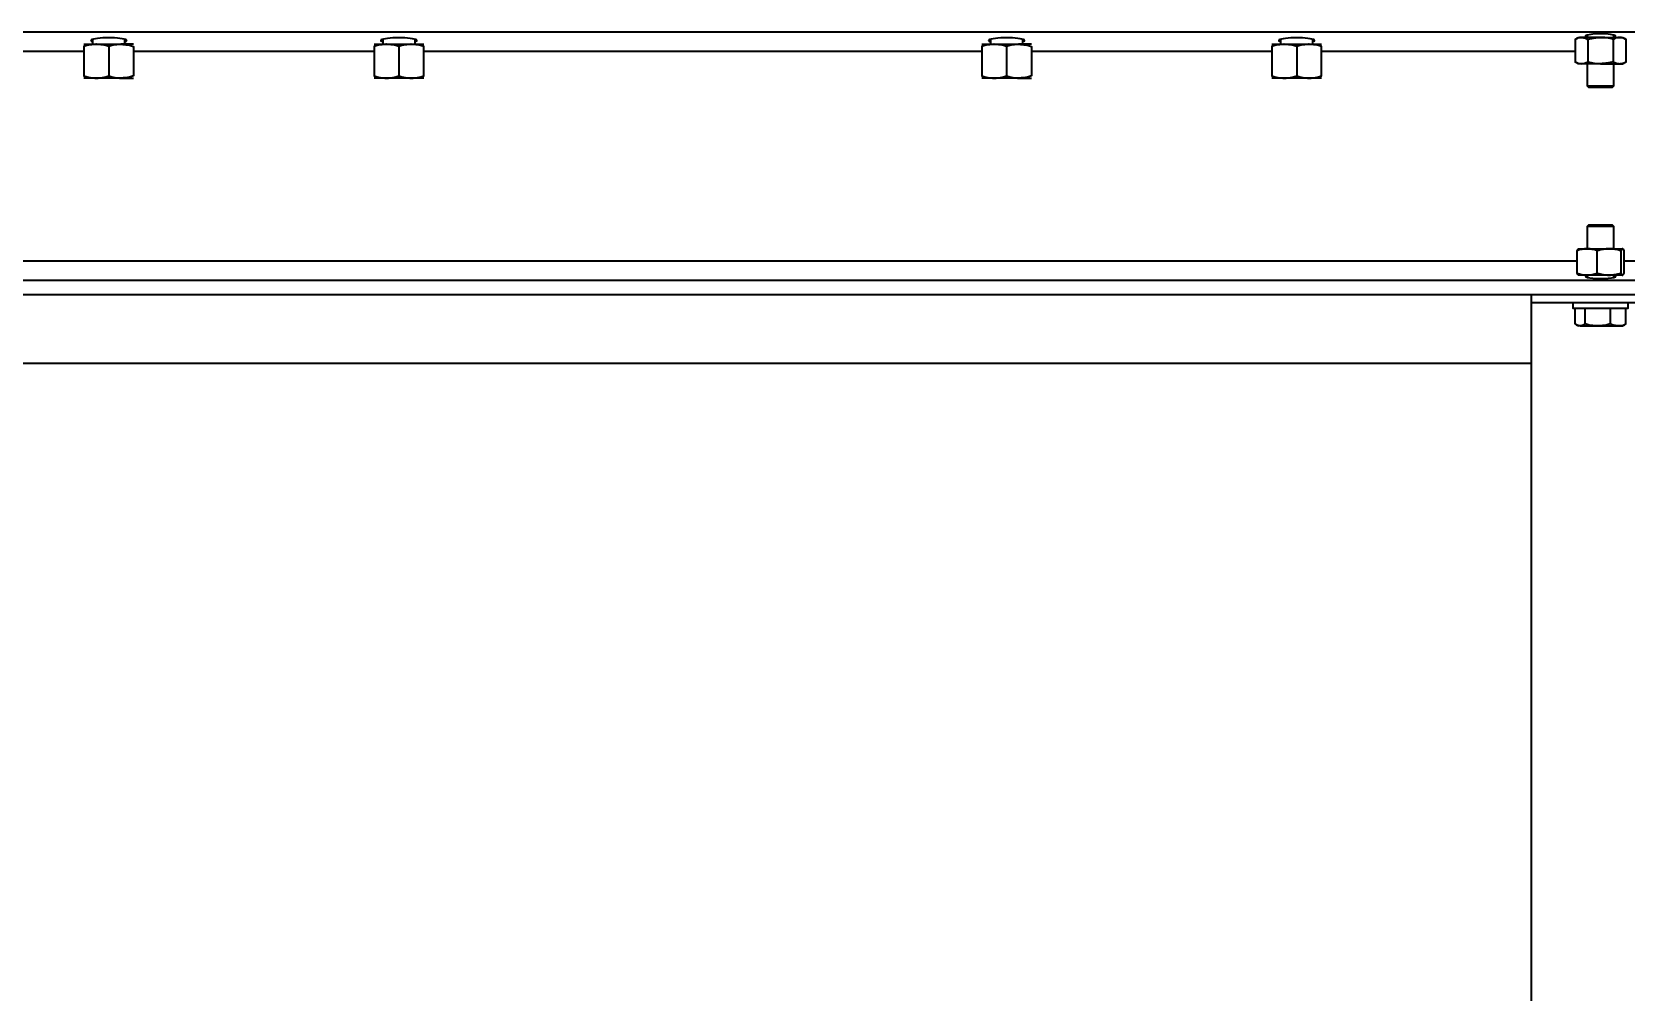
# Model space of a CAD drawing. Header units: millimetres. Extents: x -8400 to 8400, y -5940 to 5940.
# Drawn here: x -5214 to -4637, y 1188 to 1536 of the extents above; entities that cross this region are included whole.
import ezdxf

# ---------------------------------------------------------------- set-up
doc = ezdxf.new("R2010")
doc.units = ezdxf.units.MM
doc.layers.add('粗实线层', color=7, linetype='Continuous', lineweight=35)

msp = doc.modelspace()

# ---------------------------------------------------------------- linework, layer by layer
at = {"layer": '粗实线层', "linetype": 'Continuous', "lineweight": 35}
for points in [[(-5571.342, 1535.77), (-1771.342, 1535.77)], [(-5195.342, 1531.27), (-5195.205, 1531.27), (-5194.799, 1531.27), (-5194.136, 1531.27), (-5193.236, 1531.27), (-5192.127, 1531.27), (-5190.842, 1531.27), (-5190.985, 1531.27), (-5191.129, 1531.267), (-5191.201, 1531.265), (-5191.272, 1531.263), (-5191.344, 1531.26), (-5191.416, 1531.256), (-5191.702, 1531.239), (-5191.987, 1531.215), (-5192.554, 1531.146), (-5193.118, 1531.054), (-5194.236, 1530.799), (-5195.342, 1530.466), (-5195.342, 1519.874), (-5194.233, 1519.541), (-5193.115, 1519.287), (-5192.552, 1519.194), (-5191.985, 1519.126), (-5191.415, 1519.084), (-5190.842, 1519.07), (-5192.127, 1519.07), (-5193.236, 1519.07), (-5194.136, 1519.07), (-5194.799, 1519.07), (-5195.205, 1519.07), (-5195.342, 1519.07)], [(-5192.192, 1533.082), (-5192.192, 1531.27)], [(-5177.342, 1531.27), (-5177.479, 1531.27), (-5177.885, 1531.27), (-5178.548, 1531.27), (-5179.448, 1531.27), (-5180.557, 1531.27), (-5181.842, 1531.27), (-5181.269, 1531.256), (-5180.699, 1531.215), (-5180.132, 1531.147), (-5179.569, 1531.054), (-5178.451, 1530.8), (-5177.342, 1530.466), (-5177.342, 1519.874), (-5178.448, 1519.541), (-5179.566, 1519.287), (-5180.13, 1519.194), (-5180.697, 1519.126), (-5180.982, 1519.102), (-5181.268, 1519.084), (-5181.34, 1519.081), (-5181.411, 1519.078), (-5181.483, 1519.076), (-5181.555, 1519.074), (-5181.699, 1519.071), (-5181.842, 1519.07), (-5183.264, 1519.07), (-5184.779, 1519.07), (-5186.342, 1519.07), (-5187.905, 1519.07), (-5189.42, 1519.07), (-5190.842, 1519.07), (-5190.699, 1519.071), (-5190.555, 1519.074), (-5190.483, 1519.076), (-5190.411, 1519.078), (-5190.34, 1519.081), (-5190.268, 1519.084), (-5189.982, 1519.102), (-5189.697, 1519.126), (-5189.13, 1519.194), (-5188.566, 1519.287), (-5187.448, 1519.541), (-5186.342, 1519.874)], [(-5186.342, 1530.466), (-5186.342, 1519.874), (-5185.234, 1519.541), (-5184.115, 1519.287), (-5183.552, 1519.194), (-5182.985, 1519.126), (-5182.415, 1519.084), (-5181.842, 1519.07), (-5180.557, 1519.07), (-5179.448, 1519.07), (-5178.548, 1519.07), (-5177.885, 1519.07), (-5177.479, 1519.07), (-5177.342, 1519.07)], [(-5180.491, 1531.27), (-5180.491, 1533.082)], [(-5090.342, 1531.27), (-5090.205, 1531.27), (-5089.799, 1531.27), (-5089.136, 1531.27), (-5088.236, 1531.27), (-5087.127, 1531.27), (-5085.842, 1531.27), (-5085.985, 1531.27), (-5086.129, 1531.267), (-5086.201, 1531.265), (-5086.272, 1531.263), (-5086.344, 1531.26), (-5086.416, 1531.256), (-5086.702, 1531.239), (-5086.987, 1531.215), (-5087.554, 1531.146), (-5088.118, 1531.054), (-5089.236, 1530.799), (-5090.342, 1530.466), (-5090.342, 1519.874), (-5089.233, 1519.541), (-5088.115, 1519.287), (-5087.552, 1519.194), (-5086.985, 1519.126), (-5086.415, 1519.084), (-5085.842, 1519.07), (-5085.699, 1519.071), (-5085.555, 1519.074), (-5085.483, 1519.076), (-5085.412, 1519.078), (-5085.34, 1519.081), (-5085.268, 1519.084), (-5084.982, 1519.102), (-5084.697, 1519.126), (-5084.13, 1519.194), (-5083.566, 1519.287), (-5082.448, 1519.541), (-5081.342, 1519.874)], [(-5087.192, 1533.082), (-5087.192, 1531.27)], [(-5081.342, 1530.466), (-5082.451, 1530.8), (-5083.569, 1531.054), (-5084.132, 1531.147), (-5084.699, 1531.215), (-5085.269, 1531.256), (-5085.842, 1531.27), (-5084.42, 1531.27), (-5082.905, 1531.27), (-5081.342, 1531.27), (-5079.779, 1531.27), (-5078.264, 1531.27), (-5076.842, 1531.27), (-5075.557, 1531.27), (-5074.448, 1531.27), (-5073.548, 1531.27), (-5072.885, 1531.27), (-5072.479, 1531.27), (-5072.342, 1531.27)], [(-5075.492, 1531.27), (-5075.492, 1533.082)], [(-4870.342, 1531.27), (-4870.205, 1531.27), (-4869.799, 1531.27), (-4869.136, 1531.27), (-4868.236, 1531.27), (-4867.127, 1531.27), (-4865.842, 1531.27), (-4865.985, 1531.27), (-4866.129, 1531.267), (-4866.201, 1531.265), (-4866.272, 1531.263), (-4866.344, 1531.26), (-4866.416, 1531.256), (-4866.702, 1531.239), (-4866.987, 1531.215), (-4867.554, 1531.146), (-4868.118, 1531.054), (-4869.236, 1530.799), (-4870.342, 1530.466), (-4870.342, 1519.874), (-4869.233, 1519.541), (-4868.115, 1519.287), (-4867.552, 1519.194), (-4866.985, 1519.126), (-4866.415, 1519.084), (-4865.842, 1519.07), (-4867.127, 1519.07), (-4868.236, 1519.07), (-4869.136, 1519.07), (-4869.799, 1519.07), (-4870.205, 1519.07), (-4870.342, 1519.07)], [(-4867.193, 1533.082), (-4867.193, 1531.27)], [(-4852.342, 1531.27), (-4852.479, 1531.27), (-4852.885, 1531.27), (-4853.548, 1531.27), (-4854.448, 1531.27), (-4855.557, 1531.27), (-4856.842, 1531.27), (-4856.269, 1531.256), (-4855.699, 1531.215), (-4855.132, 1531.147), (-4854.569, 1531.054), (-4853.45, 1530.8), (-4852.342, 1530.466), (-4852.342, 1519.874), (-4853.448, 1519.541), (-4854.566, 1519.287), (-4855.13, 1519.194), (-4855.697, 1519.126), (-4855.982, 1519.102), (-4856.268, 1519.084), (-4856.34, 1519.081), (-4856.411, 1519.078), (-4856.483, 1519.076), (-4856.555, 1519.074), (-4856.699, 1519.071), (-4856.842, 1519.07), (-4858.264, 1519.07), (-4859.779, 1519.07), (-4861.342, 1519.07), (-4862.905, 1519.07), (-4864.42, 1519.07), (-4865.842, 1519.07), (-4865.699, 1519.071), (-4865.555, 1519.074), (-4865.483, 1519.076), (-4865.412, 1519.078), (-4865.34, 1519.081), (-4865.268, 1519.084), (-4864.982, 1519.102), (-4864.697, 1519.126), (-4864.13, 1519.194), (-4863.566, 1519.287), (-4862.448, 1519.541), (-4861.342, 1519.874)], [(-4861.342, 1530.466), (-4861.342, 1519.874), (-4860.233, 1519.541), (-4859.115, 1519.287), (-4858.552, 1519.194), (-4857.985, 1519.126), (-4857.415, 1519.084), (-4856.842, 1519.07), (-4855.557, 1519.07), (-4854.448, 1519.07), (-4853.548, 1519.07), (-4852.885, 1519.07), (-4852.479, 1519.07), (-4852.342, 1519.07)], [(-4855.491, 1531.27), (-4855.491, 1533.082)], [(-4765.342, 1531.27), (-4765.205, 1531.27), (-4764.799, 1531.27), (-4764.136, 1531.27), (-4763.236, 1531.27), (-4762.127, 1531.27), (-4760.842, 1531.27), (-4760.985, 1531.27), (-4761.129, 1531.267), (-4761.201, 1531.265), (-4761.272, 1531.263), (-4761.344, 1531.26), (-4761.416, 1531.256), (-4761.702, 1531.239), (-4761.987, 1531.215), (-4762.554, 1531.146), (-4763.118, 1531.054), (-4764.236, 1530.799), (-4765.342, 1530.466), (-4765.342, 1519.874), (-4764.233, 1519.541), (-4763.115, 1519.287), (-4762.552, 1519.194), (-4761.985, 1519.126), (-4761.415, 1519.084), (-4760.842, 1519.07), (-4760.699, 1519.071), (-4760.555, 1519.074), (-4760.483, 1519.076), (-4760.412, 1519.078), (-4760.34, 1519.081), (-4760.268, 1519.084), (-4759.982, 1519.102), (-4759.697, 1519.126), (-4759.13, 1519.194), (-4758.566, 1519.287), (-4757.448, 1519.541), (-4756.342, 1519.874)], [(-4762.193, 1533.082), (-4762.193, 1531.27)], [(-4756.342, 1530.466), (-4757.451, 1530.8), (-4758.569, 1531.054), (-4759.132, 1531.147), (-4759.699, 1531.215), (-4760.269, 1531.256), (-4760.842, 1531.27), (-4759.42, 1531.27), (-4757.905, 1531.27), (-4756.342, 1531.27), (-4754.779, 1531.27), (-4753.264, 1531.27), (-4751.842, 1531.27), (-4750.557, 1531.27), (-4749.448, 1531.27), (-4748.548, 1531.27), (-4747.885, 1531.27), (-4747.479, 1531.27), (-4747.342, 1531.27)], [(-4750.491, 1531.27), (-4750.491, 1533.082)], [(-4655.58, 1533.056), (-4655.58, 1524.985), (-4655.011, 1524.689), (-4654.437, 1524.463), (-4654.148, 1524.38), (-4653.857, 1524.32), (-4653.564, 1524.283), (-4653.27, 1524.27), (-4653.859, 1524.27), (-4654.22, 1524.27), (-4654.342, 1524.27), (-4655.58, 1524.985)], [(-4651.208, 1534.605), (-4651.208, 1533.77)], [(-4650.961, 1533.056), (-4650.961, 1524.985), (-4650.395, 1524.829), (-4649.823, 1524.689), (-4649.679, 1524.656), (-4649.535, 1524.625), (-4649.391, 1524.594), (-4649.247, 1524.565), (-4648.958, 1524.511), (-4648.669, 1524.462), (-4648.09, 1524.379), (-4647.509, 1524.319), (-4646.926, 1524.283), (-4646.342, 1524.27), (-4644.953, 1524.27), (-4643.606, 1524.27), (-4642.342, 1524.27), (-4641.2, 1524.27), (-4640.214, 1524.27), (-4639.414, 1524.27), (-4638.824, 1524.27), (-4638.463, 1524.27), (-4638.342, 1524.27), (-4637.104, 1524.985)], [(-4641.723, 1533.056), (-4641.723, 1524.985), (-4641.154, 1524.689), (-4640.58, 1524.463), (-4640.291, 1524.38), (-4640, 1524.32), (-4639.708, 1524.283), (-4639.414, 1524.27), (-4639.34, 1524.271), (-4639.267, 1524.274), (-4639.193, 1524.278), (-4639.119, 1524.283), (-4638.972, 1524.298), (-4638.826, 1524.32), (-4638.535, 1524.38), (-4638.246, 1524.463), (-4637.672, 1524.689), (-4637.104, 1524.985), (-4637.104, 1533.056), (-4637.673, 1533.352), (-4638.247, 1533.578), (-4638.536, 1533.661), (-4638.827, 1533.721), (-4639.12, 1533.758), (-4639.414, 1533.77), (-4639.487, 1533.769), (-4639.561, 1533.767), (-4639.635, 1533.763), (-4639.708, 1533.758), (-4639.855, 1533.742), (-4640.001, 1533.721), (-4640.293, 1533.66), (-4640.582, 1533.578), (-4641.155, 1533.351), (-4641.723, 1533.056), (-4642.285, 1533.211), (-4642.851, 1533.35), (-4643.422, 1533.472), (-4643.998, 1533.576), (-4644.288, 1533.621), (-4644.579, 1533.66), (-4644.726, 1533.677), (-4644.872, 1533.693), (-4644.946, 1533.701), (-4645.019, 1533.708), (-4645.093, 1533.715), (-4645.167, 1533.721), (-4645.755, 1533.758), (-4646.342, 1533.77), (-4644.953, 1533.77), (-4643.606, 1533.77), (-4642.342, 1533.77), (-4641.2, 1533.77), (-4640.214, 1533.77), (-4639.414, 1533.77), (-4638.824, 1533.77), (-4638.463, 1533.77), (-4638.342, 1533.77), (-4637.104, 1533.056)], [(-4641.476, 1533.77), (-4641.476, 1534.605)], [(-5397.314, 1528.77), (-5195.32, 1528.77)], [(-5177.329, 1528.77), (-5090.286, 1528.77)], [(-5072.295, 1528.77), (-4870.301, 1528.77)], [(-4852.311, 1528.77), (-4765.326, 1528.77)], [(-4747.336, 1528.77), (-4655.542, 1528.77)], [(-4641.723, 1524.985), (-4642.285, 1524.83), (-4642.851, 1524.691), (-4643.422, 1524.568), (-4643.998, 1524.464), (-4644.288, 1524.42), (-4644.579, 1524.381), (-4644.726, 1524.364), (-4644.872, 1524.348), (-4644.946, 1524.34), (-4645.019, 1524.333), (-4645.093, 1524.326), (-4645.167, 1524.32), (-4645.755, 1524.283), (-4646.342, 1524.27), (-4647.731, 1524.27), (-4649.078, 1524.27), (-4650.342, 1524.27), (-4651.484, 1524.27), (-4652.47, 1524.27), (-4653.27, 1524.27), (-4653.197, 1524.271), (-4653.123, 1524.274), (-4653.049, 1524.278), (-4652.976, 1524.283), (-4652.829, 1524.298), (-4652.683, 1524.32), (-4652.391, 1524.38), (-4652.102, 1524.463), (-4651.529, 1524.689), (-4650.961, 1524.985)], [(-4651.208, 1524.271), (-4651.208, 1516.257), (-4651.102, 1516.257), (-4650.787, 1516.257), (-4650.279, 1516.257), (-4649.598, 1516.257), (-4648.775, 1516.257), (-4647.846, 1516.257), (-4646.851, 1516.257), (-4645.833, 1516.257), (-4644.838, 1516.257), (-4643.909, 1516.257), (-4643.086, 1516.257), (-4642.405, 1516.257), (-4641.897, 1516.257), (-4641.582, 1516.257), (-4641.476, 1516.257), (-4641.476, 1524.271)], [(-5072.342, 1519.07), (-5072.479, 1519.07), (-5072.885, 1519.07), (-5073.548, 1519.07), (-5074.448, 1519.07), (-5075.557, 1519.07), (-5076.842, 1519.07), (-5078.264, 1519.07), (-5079.779, 1519.07), (-5081.342, 1519.07), (-5082.905, 1519.07), (-5084.42, 1519.07), (-5085.842, 1519.07), (-5087.127, 1519.07), (-5088.236, 1519.07), (-5089.136, 1519.07), (-5089.799, 1519.07), (-5090.205, 1519.07), (-5090.342, 1519.07)], [(-4747.342, 1519.07), (-4747.479, 1519.07), (-4747.885, 1519.07), (-4748.548, 1519.07), (-4749.448, 1519.07), (-4750.557, 1519.07), (-4751.842, 1519.07), (-4753.264, 1519.07), (-4754.779, 1519.07), (-4756.342, 1519.07), (-4757.905, 1519.07), (-4759.42, 1519.07), (-4760.842, 1519.07), (-4762.127, 1519.07), (-4763.236, 1519.07), (-4764.136, 1519.07), (-4764.799, 1519.07), (-4765.205, 1519.07), (-4765.342, 1519.07)], [(-4651.208, 1516.257), (-4650.721, 1515.771), (-4650.612, 1515.771), (-4650.288, 1515.771), (-4649.766, 1515.771), (-4649.072, 1515.771), (-4648.242, 1515.771), (-4647.316, 1515.771), (-4646.342, 1515.771), (-4645.367, 1515.771), (-4644.442, 1515.771), (-4643.611, 1515.771), (-4642.918, 1515.771), (-4642.396, 1515.771), (-4642.072, 1515.771), (-4641.963, 1515.771), (-4641.476, 1516.257)], [(-4641.476, 1465.284), (-4641.963, 1465.77), (-4642.077, 1465.77), (-4642.414, 1465.77), (-4642.956, 1465.77), (-4643.675, 1465.77), (-4644.534, 1465.77), (-4645.487, 1465.77), (-4646.484, 1465.77), (-4647.474, 1465.77), (-4648.405, 1465.77), (-4649.228, 1465.77), (-4649.901, 1465.77), (-4650.387, 1465.77), (-4650.637, 1465.77), (-4650.721, 1465.77), (-4651.208, 1465.284)], [(-4641.476, 1457.27), (-4641.476, 1465.284), (-4641.584, 1465.284), (-4641.905, 1465.284), (-4642.422, 1465.284), (-4643.115, 1465.284), (-4643.951, 1465.284), (-4644.893, 1465.284), (-4645.901, 1465.284), (-4646.927, 1465.284), (-4647.928, 1465.284), (-4648.858, 1465.284), (-4649.676, 1465.284), (-4650.346, 1465.284), (-4650.837, 1465.284), (-4651.114, 1465.284), (-4651.208, 1465.284), (-4651.208, 1457.27)], [(-4654.875, 1456.556), (-4654.727, 1456.852), (-4654.578, 1457.078), (-4654.502, 1457.161), (-4654.427, 1457.221), (-4654.411, 1457.231)], [(-4654.414, 1457.229), (-4654.342, 1457.27), (-4654.208, 1457.27), (-4653.81, 1457.27), (-4653.162, 1457.27), (-4652.285, 1457.27), (-4651.21, 1457.27), (-4650.033, 1457.27), (-4648.745, 1457.27), (-4647.383, 1457.27), (-4645.99, 1457.27), (-4644.607, 1457.27), (-4643.278, 1457.27), (-4643.817, 1457.258), (-4644.356, 1457.222), (-4644.892, 1457.161), (-4645.427, 1457.079), (-4645.694, 1457.03), (-4645.961, 1456.975), (-4646.094, 1456.946), (-4646.227, 1456.916), (-4646.36, 1456.884), (-4646.493, 1456.852), (-4647.021, 1456.712), (-4647.544, 1456.556)], [(-4639.011, 1456.556), (-4639.53, 1456.711), (-4640.053, 1456.85), (-4640.58, 1456.973), (-4641.112, 1457.076), (-4641.38, 1457.121), (-4641.649, 1457.16), (-4641.785, 1457.177), (-4641.92, 1457.193), (-4641.988, 1457.201), (-4642.056, 1457.208), (-4642.124, 1457.215), (-4642.192, 1457.221), (-4642.736, 1457.258), (-4643.278, 1457.27), (-4642.041, 1457.27), (-4640.935, 1457.27), (-4639.993, 1457.27), (-4639.244, 1457.27), (-4638.711, 1457.27), (-4638.41, 1457.27), (-4638.429, 1457.269), (-4638.448, 1457.267), (-4638.467, 1457.263), (-4638.487, 1457.258), (-4638.525, 1457.242), (-4638.563, 1457.221), (-4638.639, 1457.16), (-4638.714, 1457.077), (-4638.863, 1456.851), (-4639.011, 1456.556), (-4639.011, 1448.485), (-4638.863, 1448.189), (-4638.714, 1447.963), (-4638.638, 1447.88), (-4638.563, 1447.82), (-4638.487, 1447.783), (-4638.41, 1447.77), (-4638.711, 1447.77), (-4639.244, 1447.77), (-4639.993, 1447.77), (-4640.935, 1447.77), (-4642.041, 1447.77), (-4643.278, 1447.77), (-4642.736, 1447.783), (-4642.192, 1447.82), (-4642.124, 1447.826), (-4642.056, 1447.833), (-4641.988, 1447.84), (-4641.92, 1447.848), (-4641.785, 1447.864), (-4641.649, 1447.881), (-4641.38, 1447.92), (-4641.112, 1447.964), (-4640.58, 1448.068), (-4640.053, 1448.191), (-4639.53, 1448.33), (-4639.011, 1448.485)], [(-4638.41, 1447.77), (-4638.391, 1447.771), (-4638.372, 1447.774), (-4638.353, 1447.778), (-4638.333, 1447.783), (-4638.295, 1447.798), (-4638.257, 1447.82), (-4638.181, 1447.88), (-4638.106, 1447.963), (-4637.957, 1448.189), (-4637.809, 1448.485), (-4637.809, 1456.556), (-4637.957, 1456.852), (-4638.106, 1457.078), (-4638.182, 1457.161), (-4638.257, 1457.221), (-4638.333, 1457.258), (-4638.41, 1457.27)], [(-4654.829, 1452.77), (-5528.295, 1452.77)], [(-3699.842, 1452.77), (-4637.789, 1452.77)], [(-1771.342, 1445.77), (-5571.342, 1445.77)], [(-5571.342, 1443.204), (-5571.342, 1440.77), (-1771.342, 1440.77), (-1771.342, 1443.204)], [(-4647.544, 1448.485), (-4647.021, 1448.329), (-4646.493, 1448.189), (-4646.36, 1448.156), (-4646.227, 1448.125), (-4646.094, 1448.094), (-4645.961, 1448.065), (-4645.694, 1448.011), (-4645.427, 1447.962), (-4644.892, 1447.879), (-4644.356, 1447.819), (-4643.817, 1447.783), (-4643.278, 1447.77), (-4644.607, 1447.77), (-4645.99, 1447.77), (-4647.383, 1447.77), (-4648.745, 1447.77), (-4650.033, 1447.77), (-4651.21, 1447.77), (-4652.238, 1447.77), (-4653.087, 1447.77), (-4653.732, 1447.77), (-4654.152, 1447.77), (-4654.334, 1447.77), (-4654.274, 1447.77), (-4654.293, 1447.771), (-4654.312, 1447.774), (-4654.332, 1447.778), (-4654.351, 1447.783), (-4654.389, 1447.798), (-4654.427, 1447.82), (-4654.503, 1447.88), (-4654.578, 1447.963), (-4654.727, 1448.189), (-4654.875, 1448.485)], [(-4651.208, 1447.771), (-4651.208, 1446.935)], [(-4641.476, 1446.935), (-4641.476, 1447.771)], [(-4671.342, 943.77), (-4671.342, 943.873), (-4671.342, 944.172), (-4671.342, 944.649), (-4671.342, 945.27), (-4671.342, 945.994), (-4671.342, 946.77), (-4671.342, 1434.77), (-4671.342, 1435.547), (-4671.342, 1436.27), (-4671.342, 1436.892), (-4671.342, 1437.368), (-4671.342, 1437.668), (-4671.342, 1437.77)], [(-4656.342, 1437.77), (-4656.342, 1435.77), (-4656.15, 1435.77), (-4655.579, 1435.77), (-4654.931, 1435.77), (-4654.102, 1435.77), (-4653.112, 1435.77), (-4651.981, 1435.77), (-4650.731, 1435.77), (-4649.39, 1435.77), (-4647.985, 1435.77), (-4646.546, 1435.77), (-4645.103, 1435.77), (-4643.685, 1435.77), (-4642.323, 1435.77), (-4641.045, 1435.77), (-4639.878, 1435.77), (-4638.846, 1435.77), (-4637.97, 1435.77), (-4637.269, 1435.77), (-4636.758, 1435.77), (-4636.446, 1435.77), (-4636.342, 1435.77), (-4636.342, 1437.77)], [(-4653.732, 1429.37), (-4653.956, 1429.383), (-4654.179, 1429.419), (-4654.401, 1429.479), (-4654.623, 1429.562), (-4654.734, 1429.611), (-4654.844, 1429.666), (-4654.9, 1429.694), (-4654.955, 1429.725), (-4655.01, 1429.756), (-4655.065, 1429.788), (-4655.284, 1429.929), (-4655.501, 1430.085), (-4655.501, 1435.77)], [(-4642.804, 1435.77), (-4642.804, 1430.085), (-4643.932, 1429.788), (-4645.07, 1429.563), (-4645.643, 1429.48), (-4646.22, 1429.42), (-4646.8, 1429.383), (-4647.383, 1429.37), (-4647.529, 1429.371), (-4647.675, 1429.374), (-4647.821, 1429.377), (-4647.967, 1429.383), (-4648.258, 1429.398), (-4648.548, 1429.42), (-4649.126, 1429.481), (-4649.699, 1429.563), (-4650.837, 1429.789), (-4651.963, 1430.085), (-4651.963, 1435.77)], [(-4637.183, 1430.085), (-4637.398, 1429.93), (-4637.615, 1429.791), (-4637.834, 1429.668), (-4638.054, 1429.565), (-4638.165, 1429.52), (-4638.277, 1429.481), (-4638.333, 1429.464), (-4638.389, 1429.448), (-4638.417, 1429.44), (-4638.446, 1429.433), (-4638.474, 1429.426), (-4638.502, 1429.42), (-4638.727, 1429.383), (-4638.952, 1429.37), (-4638.532, 1429.37), (-4638.35, 1429.37), (-4638.41, 1429.37), (-4638.711, 1429.37), (-4639.244, 1429.37), (-4639.993, 1429.37), (-4639.635, 1429.383), (-4639.279, 1429.42), (-4638.926, 1429.48), (-4638.574, 1429.563), (-4637.875, 1429.788), (-4637.183, 1430.085), (-4637.183, 1435.77)], [(-4655.501, 1430.085), (-4654.809, 1429.788), (-4654.11, 1429.563), (-4653.758, 1429.48), (-4653.405, 1429.42), (-4653.049, 1429.383), (-4652.691, 1429.37)], [(-4655.002, 1429.752), (-4654.342, 1429.37)], [(-4651.963, 1430.085), (-4652.178, 1429.93), (-4652.395, 1429.791), (-4652.613, 1429.668), (-4652.834, 1429.565), (-4652.945, 1429.52), (-4653.057, 1429.481), (-4653.113, 1429.464), (-4653.169, 1429.448), (-4653.197, 1429.44), (-4653.225, 1429.433), (-4653.253, 1429.426), (-4653.282, 1429.42), (-4653.507, 1429.383), (-4653.732, 1429.37), (-4653.087, 1429.37), (-4652.238, 1429.37), (-4651.21, 1429.37), (-4650.033, 1429.37), (-4648.745, 1429.37), (-4647.383, 1429.37), (-4645.99, 1429.37), (-4644.607, 1429.37), (-4643.278, 1429.37), (-4642.041, 1429.37), (-4640.935, 1429.37), (-4639.993, 1429.37), (-4640.083, 1429.371), (-4640.172, 1429.374), (-4640.262, 1429.377), (-4640.352, 1429.383), (-4640.53, 1429.398), (-4640.708, 1429.42), (-4641.063, 1429.481), (-4641.415, 1429.563), (-4642.113, 1429.789), (-4642.804, 1430.085)], [(-4638.342, 1429.37), (-4637.681, 1429.752)], [(-4671.333, 1415.77), (-5561.342, 1415.77), (-5561.342, 1365.764)]]:
    msp.add_lwpolyline(points, dxfattribs=at)
for points in [[(-5190.842, 1531.27), (-5189.42, 1531.27), (-5187.905, 1531.27), (-5186.342, 1531.27), (-5184.779, 1531.27), (-5183.264, 1531.27), (-5181.842, 1531.27), (-5181.985, 1531.27), (-5182.129, 1531.267), (-5182.201, 1531.265), (-5182.272, 1531.263), (-5182.344, 1531.26), (-5182.416, 1531.256), (-5182.702, 1531.239), (-5182.987, 1531.215), (-5183.554, 1531.146), (-5184.118, 1531.054), (-5185.236, 1530.799), (-5186.342, 1530.466), (-5187.451, 1530.8), (-5188.569, 1531.054), (-5189.132, 1531.147), (-5189.699, 1531.215), (-5190.269, 1531.256)], [(-5081.342, 1530.466), (-5081.342, 1519.874), (-5080.233, 1519.541), (-5079.115, 1519.287), (-5078.552, 1519.194), (-5077.985, 1519.126), (-5077.415, 1519.084), (-5076.842, 1519.07), (-5076.699, 1519.071), (-5076.555, 1519.074), (-5076.483, 1519.076), (-5076.411, 1519.078), (-5076.34, 1519.081), (-5076.268, 1519.084), (-5075.982, 1519.102), (-5075.697, 1519.126), (-5075.13, 1519.194), (-5074.566, 1519.287), (-5073.448, 1519.541), (-5072.342, 1519.874), (-5072.342, 1530.466), (-5073.45, 1530.8), (-5074.569, 1531.054), (-5075.132, 1531.147), (-5075.699, 1531.215), (-5076.269, 1531.256), (-5076.842, 1531.27), (-5076.985, 1531.27), (-5077.129, 1531.267), (-5077.201, 1531.265), (-5077.273, 1531.263), (-5077.344, 1531.26), (-5077.416, 1531.256), (-5077.702, 1531.239), (-5077.987, 1531.215), (-5078.554, 1531.146), (-5079.118, 1531.054), (-5080.236, 1530.799)], [(-4865.842, 1531.27), (-4864.42, 1531.27), (-4862.905, 1531.27), (-4861.342, 1531.27), (-4859.779, 1531.27), (-4858.264, 1531.27), (-4856.842, 1531.27), (-4856.985, 1531.27), (-4857.129, 1531.267), (-4857.201, 1531.265), (-4857.272, 1531.263), (-4857.344, 1531.26), (-4857.416, 1531.256), (-4857.702, 1531.239), (-4857.987, 1531.215), (-4858.554, 1531.146), (-4859.118, 1531.054), (-4860.236, 1530.799), (-4861.342, 1530.466), (-4862.451, 1530.8), (-4863.569, 1531.054), (-4864.132, 1531.147), (-4864.699, 1531.215), (-4865.269, 1531.256)], [(-4756.342, 1530.466), (-4756.342, 1519.874), (-4755.233, 1519.541), (-4754.115, 1519.287), (-4753.552, 1519.194), (-4752.985, 1519.126), (-4752.415, 1519.084), (-4751.842, 1519.07), (-4751.699, 1519.071), (-4751.555, 1519.074), (-4751.483, 1519.076), (-4751.411, 1519.078), (-4751.34, 1519.081), (-4751.268, 1519.084), (-4750.982, 1519.102), (-4750.697, 1519.126), (-4750.13, 1519.194), (-4749.566, 1519.287), (-4748.448, 1519.541), (-4747.342, 1519.874), (-4747.342, 1530.466), (-4748.451, 1530.8), (-4749.569, 1531.054), (-4750.132, 1531.147), (-4750.699, 1531.215), (-4751.269, 1531.256), (-4751.842, 1531.27), (-4751.985, 1531.27), (-4752.129, 1531.267), (-4752.201, 1531.265), (-4752.272, 1531.263), (-4752.344, 1531.26), (-4752.416, 1531.256), (-4752.702, 1531.239), (-4752.987, 1531.215), (-4753.554, 1531.146), (-4754.118, 1531.054), (-4755.236, 1530.799)], [(-4654.342, 1533.77), (-4654.22, 1533.77), (-4653.859, 1533.77), (-4653.27, 1533.77), (-4652.976, 1533.758), (-4652.683, 1533.721), (-4652.393, 1533.661), (-4652.104, 1533.578), (-4651.53, 1533.352), (-4650.961, 1533.056), (-4650.395, 1533.212), (-4649.823, 1533.352), (-4649.679, 1533.385), (-4649.535, 1533.416), (-4649.391, 1533.446), (-4649.247, 1533.475), (-4648.958, 1533.53), (-4648.669, 1533.579), (-4648.09, 1533.661), (-4647.509, 1533.721), (-4646.926, 1533.758), (-4646.342, 1533.77), (-4647.731, 1533.77), (-4649.078, 1533.77), (-4650.342, 1533.77), (-4651.484, 1533.77), (-4652.47, 1533.77), (-4653.27, 1533.77), (-4653.344, 1533.769), (-4653.417, 1533.767), (-4653.491, 1533.763), (-4653.565, 1533.758), (-4653.711, 1533.742), (-4653.858, 1533.721), (-4654.149, 1533.66), (-4654.438, 1533.578), (-4655.012, 1533.351), (-4655.58, 1533.056)], [(-4647.544, 1456.556), (-4648.447, 1456.852), (-4649.358, 1457.078), (-4649.817, 1457.161), (-4650.278, 1457.221), (-4650.743, 1457.258), (-4651.21, 1457.27), (-4651.326, 1457.269), (-4651.443, 1457.267), (-4651.56, 1457.263), (-4651.677, 1457.258), (-4651.91, 1457.242), (-4652.142, 1457.221), (-4652.604, 1457.16), (-4653.063, 1457.077), (-4653.974, 1456.851), (-4654.875, 1456.556), (-4654.875, 1448.485), (-4653.972, 1448.189), (-4653.061, 1447.963), (-4652.602, 1447.88), (-4652.141, 1447.82), (-4651.676, 1447.783), (-4651.21, 1447.77), (-4651.093, 1447.771), (-4650.976, 1447.774), (-4650.859, 1447.778), (-4650.742, 1447.783), (-4650.509, 1447.798), (-4650.277, 1447.82), (-4649.815, 1447.88), (-4649.356, 1447.963), (-4648.445, 1448.189), (-4647.544, 1448.485)], [(-4621.342, 1440.77), (-4621.342, 1437.77), (-4671.342, 1437.77), (-4671.342, 1440.77)]]:
    msp.add_lwpolyline(points, close=True, dxfattribs=at)
for centre, major_axis, ratio, start_param, end_param in [((-4646.342, 1534.204), (5.513, 0), 0.1565836, 5.7550489, 9.9528241), ((-5186.342, 1532.638), (6.479, 0), 0.156598, 5.8323056, 9.8756397), ((-5081.342, 1532.638), (6.516, 0), 0.156599, 5.8322832, 9.8756212), ((-4861.342, 1532.638), (6.515, 0), 0.1566011, 5.8323132, 9.8755966), ((-4756.342, 1532.638), (6.514, 0), 0.1565992, 5.8323112, 9.8756183), ((-4646.342, 1447.336), (5.503, 0), 0.1565861, 2.6134163, 4.7124017), ((-4646.338, 1447.336), (5.527, 0), 0.1566458, 4.711582, 6.8115349)]:
    msp.add_ellipse(centre, major_axis=major_axis, ratio=ratio, start_param=start_param, end_param=end_param, dxfattribs=at)

doc.saveas('drawing.dxf')
